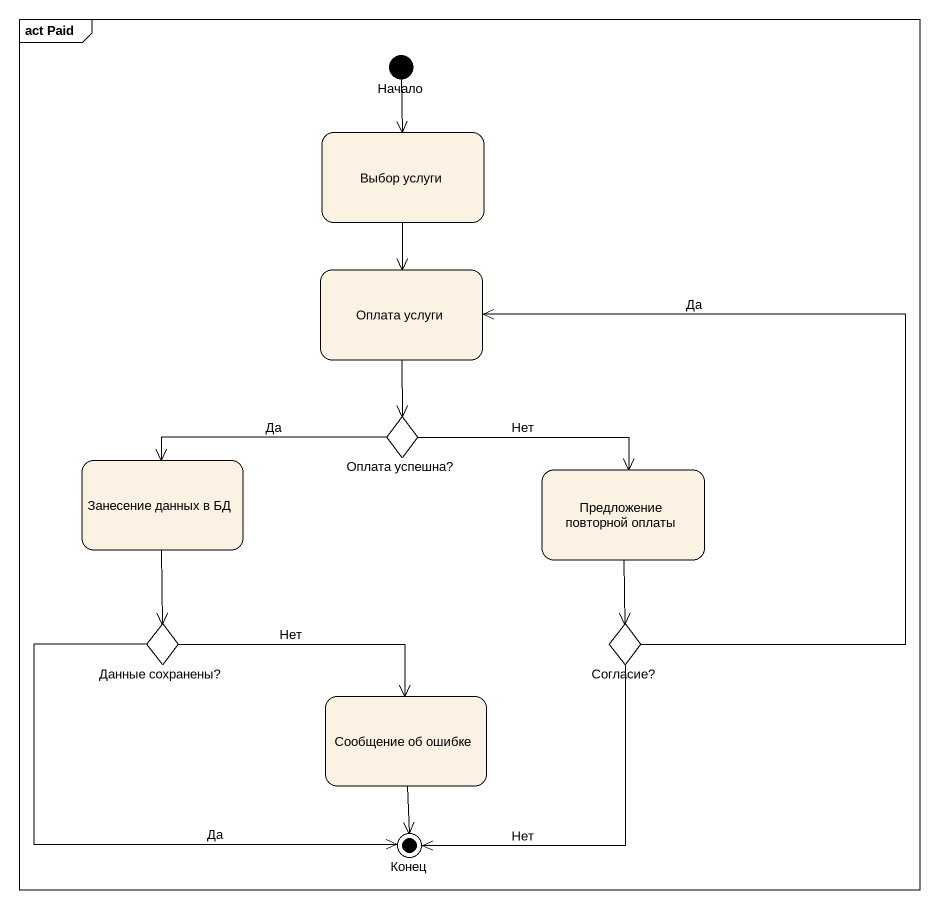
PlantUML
@startuml
mainframe act Paid
hide empty description
state Начало <<start>>
state "Выбор услуги" as Выбор_услуги
state "Оплата услуги" as Оплата_услуги
state "Оплата успешна?" as Оплата_успешна <<choice>>
state "Занесение данных в БД" as Занесение_данных_в_БД
state "Предложение повторной оплаты" as Предложение_повторной_оплаты
state "Данные сохранены?" as Данные_сохранены <<choice>>
state "Согласие?" as Согласие <<choice>>
state "Сообщение об ошибке" as Сообщение_об_ошибке
state Конец <<end>>
Начало --> Выбор_услуги
Выбор_услуги --> Оплата_услуги
Оплата_услуги --> Оплата_успешна
Оплата_успешна -left-> Занесение_данных_в_БД : Да
Оплата_успешна -right-> Предложение_повторной_оплаты : Нет
Занесение_данных_в_БД --> Данные_сохранены
Предложение_повторной_оплаты --> Согласие
Данные_сохранены -right-> Сообщение_об_ошибке : Нет
Данные_сохранены --> Конец : Да
Согласие -up-> Оплата_услуги : Да
Согласие --> Конец : Нет
Сообщение_об_ошибке --> Конец
@enduml
